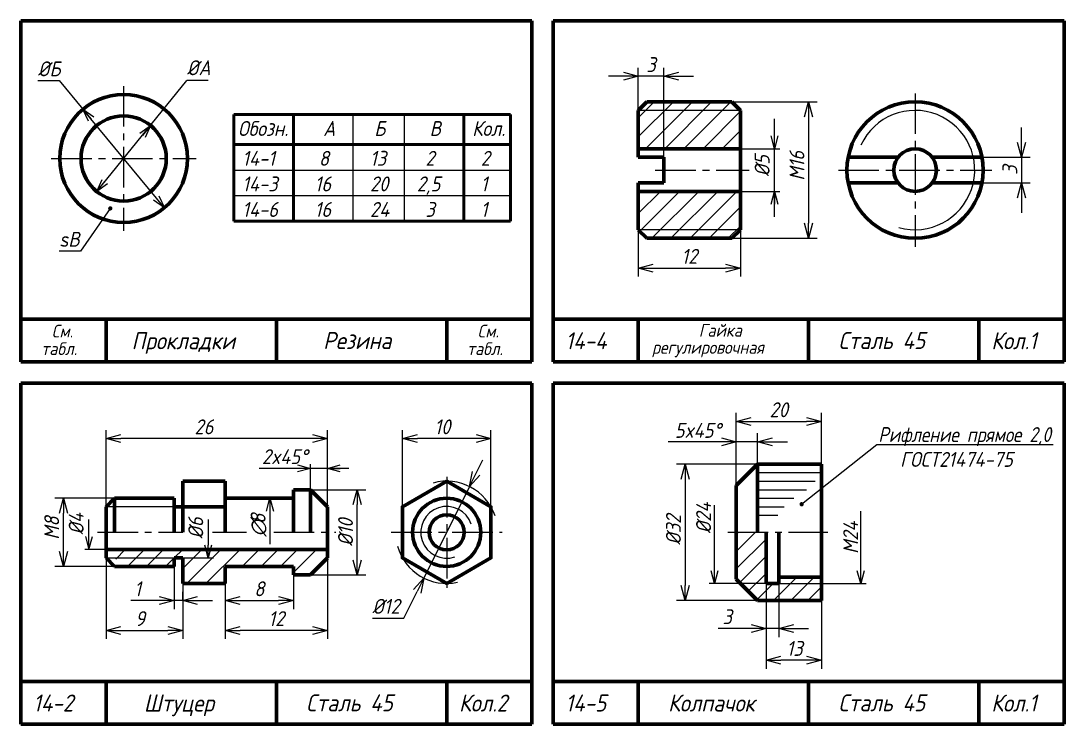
# Model space of a CAD drawing. Header units: millimetres. Extents: x -255 to 513, y 132 to 472.
# Drawn here: x 267.6 to 512.6, y 307 to 472 of the extents above; entities that cross this region are included whole.
import ezdxf

# ---------------------------------------------------------------- set-up
doc = ezdxf.new("R2010")
doc.units = ezdxf.units.MM
doc.header["$LTSCALE"] = 0.5
doc.linetypes.add('CENTER2', pattern=[28.575, 19.05, -3.175, 3.175, -3.175])
doc.layers.get('Defpoints').update_dxf_attribs({"color": 5})
doc.styles.get("Standard").update_dxf_attribs({"font": 'isocpeui.ttf', "width": 0.9})
doc.dimstyles.new('Standart 1', dxfattribs={"dimtxt": 3.5, "dimasz": 3.5, "dimexe": 2, "dimexo": 0, "dimgap": 1, "dimtad": 1, "dimtoh": 1, "dimdec": 0, "dimtxsty": 'Standard', "dimblk": 'OPEN30', "dimcen": 2.5, "dimadec": 0, "dimazin": 0, "dimtfac": 1, "dimtdec": 0, "dimtmove": 0, "dimatfit": 3, "dimldrblk": 'DOTSMALL', "dimfxl": 0, "dimarcsym": 0})

# ---------------------------------------------------------------- blocks, each defined once
blk = doc.blocks.new('_Open30')
at = {"color": 0, "linetype": 'ByBlock', "lineweight": -2}
for p, q in [((-1, 0.268), (0, 0)), ((0, 0), (-1, -0.268)), ((0, 0), (-1, 0))]:
    blk.add_line(p, q, dxfattribs=at)
blk = doc.blocks.new('*D86')
at = {"color": 0, "lineweight": -2}
for p, q in [((434.6, 453), (454.6, 453)), ((452.6, 449.5), (452.6, 424.5)), ((434.6, 421), (454.6, 421))]:
    blk.add_line(p, q, dxfattribs=at)
at = {"layer": 'Defpoints', "color": 0}
for p in [(434.6, 453), (434.6, 421), (452.6, 421)]:
    blk.add_point(p, dxfattribs=at)
at = {"color": 0, "lineweight": -2, "xscale": 3.5, "yscale": 3.5, "zscale": 3.5}
for p, rotation in [((452.6, 453), 90), ((452.6, 421), 270)]:
    blk.add_blockref('_Open30', p, dxfattribs=dict(at, rotation=rotation))
at = {"color": 0, "lineweight": -3, "insert": (449.85, 438), "char_height": 3.5, "attachment_point": 5, "rotation": 90}
blk.add_mtext('M16', dxfattribs=at)
blk = doc.blocks.new('_DotSmall')
at = {"color": 0, "linetype": 'ByBlock', "const_width": 0.5}
blk.add_lwpolyline([(-0.0625, 0, 1), (0.0625, 0, 1)], format="xyb", close=True, dxfattribs=at)
blk = doc.blocks.new('*D87')
at = {"color": 0, "lineweight": -2}
for p, q in [((412.6, 451), (412.6, 461)), ((418.6, 440), (418.6, 461)), ((409.1, 459), (405.6, 459)), ((418.6, 459), (412.6, 459)), ((422.1, 459), (425.6, 459))]:
    blk.add_line(p, q, dxfattribs=at)
at = {"layer": 'Defpoints', "color": 0}
for p in [(412.6, 459), (412.6, 451), (418.6, 440)]:
    blk.add_point(p, dxfattribs=at)
at = {"color": 0, "lineweight": -2, "xscale": 3.5, "yscale": 3.5, "zscale": 3.5}
blk.add_blockref('_Open30', (412.6, 459), dxfattribs=at)
at = {"color": 0, "lineweight": -2, "xscale": 3.5, "yscale": 3.5, "zscale": 3.5, "rotation": 180}
blk.add_blockref('_Open30', (418.6, 459), dxfattribs=at)
at = {"color": 0, "lineweight": -3, "insert": (415.6, 461.75), "char_height": 3.5, "attachment_point": 5}
blk.add_mtext('3', dxfattribs=at)
blk = doc.blocks.new('*D88')
at = {"color": 0, "lineweight": -2}
for p, q in [((412.6, 423), (412.6, 412)), ((436.6, 423), (436.6, 412)), ((416.1, 414), (433.1, 414))]:
    blk.add_line(p, q, dxfattribs=at)
at = {"layer": 'Defpoints', "color": 0}
for p in [(412.6, 423), (436.6, 423), (436.6, 414)]:
    blk.add_point(p, dxfattribs=at)
at = {"color": 0, "lineweight": -2, "xscale": 3.5, "yscale": 3.5, "zscale": 3.5, "rotation": 180}
blk.add_blockref('_Open30', (412.6, 414), dxfattribs=at)
at = {"color": 0, "lineweight": -2, "xscale": 3.5, "yscale": 3.5, "zscale": 3.5}
blk.add_blockref('_Open30', (436.6, 414), dxfattribs=at)
at = {"color": 0, "lineweight": -3, "insert": (424.6, 416.75), "char_height": 3.5, "attachment_point": 5}
blk.add_mtext('12', dxfattribs=at)
blk = doc.blocks.new('*D89')
at = {"color": 0, "lineweight": -2}
for p, q in [((502.6, 443.5), (502.6, 447)), ((493.32, 440), (504.6, 440)), ((502.6, 440), (502.6, 434)), ((493.32, 434), (504.6, 434)), ((502.6, 430.5), (502.6, 427))]:
    blk.add_line(p, q, dxfattribs=at)
at = {"layer": 'Defpoints', "color": 0}
for p in [(493.32, 440), (493.32, 434), (502.6, 434)]:
    blk.add_point(p, dxfattribs=at)
at = {"color": 0, "lineweight": -2, "xscale": 3.5, "yscale": 3.5, "zscale": 3.5}
for p, rotation in [((502.6, 440), 270), ((502.6, 434), 90)]:
    blk.add_blockref('_Open30', p, dxfattribs=dict(at, rotation=rotation))
at = {"color": 0, "lineweight": -3, "insert": (499.85, 437), "char_height": 3.5, "attachment_point": 5, "rotation": 90}
blk.add_mtext('3', dxfattribs=at)
blk = doc.blocks.new('*D90')
at = {"color": 0, "lineweight": -2}
for p, q in [((287.6, 358), (287.6, 376)), ((339.6, 369.25), (339.6, 376)), ((336.1, 374), (291.1, 374))]:
    blk.add_line(p, q, dxfattribs=at)
at = {"layer": 'Defpoints', "color": 0}
for p in [(287.6, 374), (339.6, 369.25), (287.6, 358)]:
    blk.add_point(p, dxfattribs=at)
at = {"color": 0, "lineweight": -2, "xscale": 3.5, "yscale": 3.5, "zscale": 3.5, "rotation": 180}
blk.add_blockref('_Open30', (287.6, 374), dxfattribs=at)
at = {"color": 0, "lineweight": -2, "xscale": 3.5, "yscale": 3.5, "zscale": 3.5}
blk.add_blockref('_Open30', (339.6, 374), dxfattribs=at)
at = {"color": 0, "lineweight": -3, "insert": (310.6, 376.75), "char_height": 3.5, "attachment_point": 5}
blk.add_mtext('26', dxfattribs=at)
blk = doc.blocks.new('*D91')
at = {"color": 0, "lineweight": -2}
for p, q in [((303.6, 344), (303.6, 334)), ((300.1, 336), (293.46, 336)), ((305.6, 336), (303.6, 336)), ((305.6, 336), (305.6, 338)), ((309.1, 336), (312.6, 336))]:
    blk.add_line(p, q, dxfattribs=at)
at = {"layer": 'Defpoints', "color": 0}
for p in [(303.6, 344), (305.6, 336), (305.6, 336)]:
    blk.add_point(p, dxfattribs=at)
at = {"color": 0, "lineweight": -2, "xscale": 3.5, "yscale": 3.5, "zscale": 3.5}
blk.add_blockref('_Open30', (303.6, 336), dxfattribs=at)
at = {"color": 0, "lineweight": -2, "xscale": 3.5, "yscale": 3.5, "zscale": 3.5, "rotation": 180}
blk.add_blockref('_Open30', (305.6, 336), dxfattribs=at)
at = {"color": 0, "lineweight": -3, "insert": (295.03, 338.75), "char_height": 3.5, "attachment_point": 5}
blk.add_mtext('1', dxfattribs=at)
blk = doc.blocks.new('*D92')
at = {"color": 0, "lineweight": -2}
for p, q in [((287.6, 346), (287.6, 327)), ((305.6, 340), (305.6, 327)), ((291.1, 329), (302.1, 329))]:
    blk.add_line(p, q, dxfattribs=at)
at = {"layer": 'Defpoints', "color": 0}
for p in [(287.6, 346), (305.6, 340), (305.6, 329)]:
    blk.add_point(p, dxfattribs=at)
at = {"color": 0, "lineweight": -2, "xscale": 3.5, "yscale": 3.5, "zscale": 3.5, "rotation": 180}
blk.add_blockref('_Open30', (287.6, 329), dxfattribs=at)
at = {"color": 0, "lineweight": -2, "xscale": 3.5, "yscale": 3.5, "zscale": 3.5}
blk.add_blockref('_Open30', (305.6, 329), dxfattribs=at)
at = {"color": 0, "lineweight": -3, "insert": (295.6, 331.75), "char_height": 3.5, "attachment_point": 5}
blk.add_mtext('9', dxfattribs=at)
blk = doc.blocks.new('*D93')
at = {"color": 0, "lineweight": -2}
for p, q in [((289.6, 360), (275.6, 360)), ((277.6, 347.5), (277.6, 356.5)), ((289.6, 344), (275.6, 344))]:
    blk.add_line(p, q, dxfattribs=at)
at = {"layer": 'Defpoints', "color": 0}
for p in [(277.6, 360), (289.6, 360), (289.6, 344)]:
    blk.add_point(p, dxfattribs=at)
at = {"color": 0, "lineweight": -2, "xscale": 3.5, "yscale": 3.5, "zscale": 3.5}
for p, rotation in [((277.6, 360), 90), ((277.6, 344), 270)]:
    blk.add_blockref('_Open30', p, dxfattribs=dict(at, rotation=rotation))
at = {"color": 0, "lineweight": -3, "insert": (274.85, 353), "char_height": 3.5, "attachment_point": 5, "rotation": 90}
blk.add_mtext('M8', dxfattribs=at)
blk = doc.blocks.new('*D94')
at = {"color": 0, "lineweight": -2}
for p, q in [((357.21, 358), (357.21, 376)), ((377.99, 358), (377.99, 376)), ((374.49, 374), (360.71, 374))]:
    blk.add_line(p, q, dxfattribs=at)
at = {"layer": 'Defpoints', "color": 0}
for p in [(357.21, 374), (357.21, 358), (377.99, 358)]:
    blk.add_point(p, dxfattribs=at)
at = {"color": 0, "lineweight": -2, "xscale": 3.5, "yscale": 3.5, "zscale": 3.5, "rotation": 180}
blk.add_blockref('_Open30', (357.21, 374), dxfattribs=at)
at = {"color": 0, "lineweight": -2, "xscale": 3.5, "yscale": 3.5, "zscale": 3.5}
blk.add_blockref('_Open30', (377.99, 374), dxfattribs=at)
at = {"color": 0, "lineweight": -3, "insert": (366.6, 376.75), "char_height": 3.5, "attachment_point": 5}
blk.add_mtext('10', dxfattribs=at)
blk = doc.blocks.new('*D95')
at = {"color": 0, "lineweight": -2}
for p, q in [((331.6, 342), (331.6, 334)), ((315.6, 340), (315.6, 334)), ((319.1, 336), (328.1, 336))]:
    blk.add_line(p, q, dxfattribs=at)
at = {"layer": 'Defpoints', "color": 0}
for p in [(331.6, 342), (315.6, 340), (331.6, 336)]:
    blk.add_point(p, dxfattribs=at)
at = {"color": 0, "lineweight": -2, "xscale": 3.5, "yscale": 3.5, "zscale": 3.5, "rotation": 180}
blk.add_blockref('_Open30', (315.6, 336), dxfattribs=at)
at = {"color": 0, "lineweight": -2, "xscale": 3.5, "yscale": 3.5, "zscale": 3.5}
blk.add_blockref('_Open30', (331.6, 336), dxfattribs=at)
at = {"color": 0, "lineweight": -3, "insert": (323.6, 338.75), "char_height": 3.5, "attachment_point": 5}
blk.add_mtext('8', dxfattribs=at)
blk = doc.blocks.new('*D96')
at = {"color": 0, "lineweight": -2}
for p, q in [((339.6, 346), (339.6, 327)), ((315.6, 336), (315.6, 327)), ((336.1, 329), (319.1, 329))]:
    blk.add_line(p, q, dxfattribs=at)
at = {"layer": 'Defpoints', "color": 0}
for p in [(339.6, 346), (315.6, 336), (315.6, 329)]:
    blk.add_point(p, dxfattribs=at)
at = {"color": 0, "lineweight": -2, "xscale": 3.5, "yscale": 3.5, "zscale": 3.5, "rotation": 180}
blk.add_blockref('_Open30', (315.6, 329), dxfattribs=at)
at = {"color": 0, "lineweight": -2, "xscale": 3.5, "yscale": 3.5, "zscale": 3.5}
blk.add_blockref('_Open30', (339.6, 329), dxfattribs=at)
at = {"color": 0, "lineweight": -3, "insert": (327.6, 331.75), "char_height": 3.5, "attachment_point": 5}
blk.add_mtext('12', dxfattribs=at)
blk = doc.blocks.new('*D97')
at = {"color": 0, "lineweight": -2}
for p, q in [((335.6, 362), (348.6, 362)), ((346.6, 345.5), (346.6, 358.5)), ((335.6, 342), (348.6, 342))]:
    blk.add_line(p, q, dxfattribs=at)
at = {"layer": 'Defpoints', "color": 0}
for p in [(335.6, 362), (346.6, 362), (335.6, 342)]:
    blk.add_point(p, dxfattribs=at)
at = {"color": 0, "lineweight": -2, "xscale": 3.5, "yscale": 3.5, "zscale": 3.5}
for p, rotation in [((346.6, 362), 90), ((346.6, 342), 270)]:
    blk.add_blockref('_Open30', p, dxfattribs=dict(at, rotation=rotation))
at = {"color": 0, "lineweight": -3, "insert": (343.85, 352), "char_height": 3.5, "attachment_point": 5, "rotation": 90}
blk.add_mtext('%%c10', dxfattribs=at)
blk = doc.blocks.new('*D98')
at = {"color": 0, "lineweight": -2}
for p, q in [((374.53, 365.86), (376.1, 368.99)), ((372.97, 362.73), (362.24, 341.27)), ((357.54, 331.88), (360.67, 338.14)), ((350.15, 331.88), (357.54, 331.88))]:
    blk.add_line(p, q, dxfattribs=at)
at = {"layer": 'Defpoints', "color": 0}
for p in [(372.97, 362.73), (362.24, 341.27)]:
    blk.add_point(p, dxfattribs=at)
at = {"color": 0, "lineweight": -2, "xscale": 3.5, "yscale": 3.5, "zscale": 3.5}
for p, rotation in [((372.97, 362.73), 243.4349488229222), ((362.24, 341.27), 63.43494882292214)]:
    blk.add_blockref('_Open30', p, dxfattribs=dict(at, rotation=rotation))
at = {"color": 0, "lineweight": -3, "insert": (353.35, 334.63), "char_height": 3.5, "attachment_point": 5}
blk.add_mtext('%%c12', dxfattribs=at)
blk = doc.blocks.new('*D99')
at = {"color": 0, "lineweight": -2}
for p, q in [((435.6, 363), (435.6, 380)), ((455.6, 368), (455.6, 380)), ((439.1, 378), (452.1, 378))]:
    blk.add_line(p, q, dxfattribs=at)
at = {"layer": 'Defpoints', "color": 0}
for p in [(455.6, 378), (455.6, 368), (435.6, 363)]:
    blk.add_point(p, dxfattribs=at)
at = {"color": 0, "lineweight": -2, "xscale": 3.5, "yscale": 3.5, "zscale": 3.5, "rotation": 180}
blk.add_blockref('_Open30', (435.6, 378), dxfattribs=at)
at = {"color": 0, "lineweight": -2, "xscale": 3.5, "yscale": 3.5, "zscale": 3.5}
blk.add_blockref('_Open30', (455.6, 378), dxfattribs=at)
at = {"color": 0, "lineweight": -3, "insert": (445.6, 380.75), "char_height": 3.5, "attachment_point": 5}
blk.add_mtext('20', dxfattribs=at)
blk = doc.blocks.new('*D100')
at = {"color": 0, "lineweight": -2}
for p, q in [((440.6, 368), (421.6, 368)), ((423.6, 364.5), (423.6, 339.5)), ((440.6, 336), (421.6, 336))]:
    blk.add_line(p, q, dxfattribs=at)
at = {"layer": 'Defpoints', "color": 0}
for p in [(440.6, 368), (423.6, 336), (440.6, 336)]:
    blk.add_point(p, dxfattribs=at)
at = {"color": 0, "lineweight": -2, "xscale": 3.5, "yscale": 3.5, "zscale": 3.5}
for p, rotation in [((423.6, 368), 90), ((423.6, 336), 270)]:
    blk.add_blockref('_Open30', p, dxfattribs=dict(at, rotation=rotation))
at = {"color": 0, "lineweight": -3, "insert": (420.85, 352.6), "char_height": 3.5, "attachment_point": 5, "rotation": 90}
blk.add_mtext('%%c32', dxfattribs=at)
blk = doc.blocks.new('*D101')
at = {"color": 0, "lineweight": -2}
for p, q in [((442.6, 340), (442.6, 320)), ((455.6, 336), (455.6, 320)), ((452.1, 322), (446.1, 322))]:
    blk.add_line(p, q, dxfattribs=at)
at = {"layer": 'Defpoints', "color": 0}
for p in [(442.6, 340), (455.6, 336), (442.6, 322)]:
    blk.add_point(p, dxfattribs=at)
at = {"color": 0, "lineweight": -2, "xscale": 3.5, "yscale": 3.5, "zscale": 3.5, "rotation": 180}
blk.add_blockref('_Open30', (442.6, 322), dxfattribs=at)
at = {"color": 0, "lineweight": -2, "xscale": 3.5, "yscale": 3.5, "zscale": 3.5}
blk.add_blockref('_Open30', (455.6, 322), dxfattribs=at)
at = {"color": 0, "lineweight": -3, "insert": (449.31, 324.75), "char_height": 3.5, "attachment_point": 5}
blk.add_mtext('13', dxfattribs=at)
blk = doc.blocks.new('*D102')
at = {"color": 0, "lineweight": -2}
for p, q in [((435.6, 363), (435.6, 375.24)), ((440.6, 368), (440.6, 375.24)), ((432.1, 373.24), (419.6, 373.24)), ((440.6, 373.24), (435.6, 373.24)), ((444.1, 373.24), (447.6, 373.24))]:
    blk.add_line(p, q, dxfattribs=at)
at = {"layer": 'Defpoints', "color": 0}
for p in [(440.6, 373.24), (440.6, 368), (435.6, 363)]:
    blk.add_point(p, dxfattribs=at)
at = {"color": 0, "lineweight": -2, "xscale": 3.5, "yscale": 3.5, "zscale": 3.5}
blk.add_blockref('_Open30', (435.6, 373.24), dxfattribs=at)
at = {"color": 0, "lineweight": -2, "xscale": 3.5, "yscale": 3.5, "zscale": 3.5, "rotation": 180}
blk.add_blockref('_Open30', (440.6, 373.24), dxfattribs=at)
blk = doc.blocks.new('*D103')
at = {"color": 0, "lineweight": -2}
for p, q in [((442.6, 340), (442.6, 327.44)), ((445.6, 340), (445.6, 327.44)), ((439.1, 329.44), (431.37, 329.44)), ((445.6, 329.44), (442.6, 329.44)), ((449.1, 329.44), (452.6, 329.44))]:
    blk.add_line(p, q, dxfattribs=at)
at = {"layer": 'Defpoints', "color": 0}
for p in [(442.6, 340), (445.6, 340), (445.6, 329.44)]:
    blk.add_point(p, dxfattribs=at)
at = {"color": 0, "lineweight": -2, "xscale": 3.5, "yscale": 3.5, "zscale": 3.5}
blk.add_blockref('_Open30', (442.6, 329.44), dxfattribs=at)
at = {"color": 0, "lineweight": -2, "xscale": 3.5, "yscale": 3.5, "zscale": 3.5, "rotation": 180}
blk.add_blockref('_Open30', (445.6, 329.44), dxfattribs=at)
at = {"color": 0, "lineweight": -3, "insert": (433.49, 332.19), "char_height": 3.5, "attachment_point": 5}
blk.add_mtext('3', dxfattribs=at)

msp = doc.modelspace()

# ---------------------------------------------------------------- hatches: boundary and pattern name
at = {"lineweight": -3}
h = msp.add_hatch(dxfattribs=at)
h.set_pattern_fill('ANSI31', style=0)
h.set_pattern_definition([(45, (362.6025, 287), (-2.245064, 2.245064), [])])
h.paths.add_polyline_path([(436.6, 451), (412.6, 451), (412.6, 442), (436.6, 442)])
h.paths.add_polyline_path([(434.6, 453), (414.6, 453), (412.6, 451), (436.6, 451)])
h.paths.add_polyline_path([(436.6, 432), (412.6, 432), (412.6, 423), (436.6, 423)])
h.paths.add_polyline_path([(436.6, 423), (412.6, 423), (414.6, 421), (434.6, 421)])
at = {"linetype": 'CENTER2', "lineweight": -3}
h = msp.add_hatch(dxfattribs=at)
h.set_pattern_fill('ANSI31', scale=0.9, style=0)
h.set_pattern_definition([(45, (237.6025, 202), (-2.020558, 2.020558), [])])
h.paths.add_polyline_path([(442.6, 352), (435.6, 352), (435.6, 341), (436.6, 340), (442.6, 340)])
h.paths.add_polyline_path([(442.6, 340), (436.6, 340), (440.6, 336), (442.6, 336)])
h.paths.add_polyline_path([(445.6, 340), (442.6, 340), (442.6, 336), (445.6, 336)])
h.paths.add_polyline_path([(455.6, 340), (445.6, 340), (445.6, 336), (455.6, 336)])
h.paths.add_polyline_path([(455.6, 341.5), (445.6, 341.5), (445.6, 340), (455.6, 340)])
at = {"lineweight": -3}
h = msp.add_hatch(dxfattribs=at)
h.set_pattern_fill('ANSI31', style=0)
h.set_pattern_definition([(45, (239.6025, 282), (-2.24506, 2.24506), [])])
h.paths.add_polyline_path([(303.6, 346), (289.6, 346), (291.6, 344), (303.6, 344)])
h.paths.add_polyline_path([(339.6, 348), (289.6, 348), (289.6, 346), (303.6, 346), (305.6, 346), (305.6, 340), (315.6, 340), (315.6, 344), (331.6, 344), (331.6, 342), (335.6, 342), (339.6, 346)])

# ---------------------------------------------------------------- linework, layer by layer
at = {"color": 7, "lineweight": 60}
for p, q in [((387.6, 472), (267.6, 472)), ((267.6, 472), (267.6, 392)), ((387.6, 392), (387.6, 472)), ((512.6, 472), (392.6, 472)), ((392.6, 472), (392.6, 392)), ((512.6, 392), (512.6, 472)), ((412.6, 451), (414.6, 453)), ((412.6, 451), (412.6, 440)), ((434.6, 453), (414.6, 453)), ((434.6, 453), (436.6, 451)), ((436.6, 423), (436.6, 451)), ((412.6, 442), (436.6, 442)), ((412.6, 440), (418.6, 440)), ((418.6, 440), (418.6, 434)), ((473.6, 440), (461.89, 440)), ((493.32, 440), (481.6, 440)), ((418.6, 434), (412.6, 434)), ((412.6, 434), (412.6, 423)), ((461.89, 434), (473.6, 434)), ((481.6, 434), (493.32, 434)), ((412.6, 432), (436.6, 432)), ((412.6, 423), (414.6, 421)), ((434.6, 421), (436.6, 423)), ((414.6, 421), (434.6, 421)), ((387.6, 402), (267.6, 402)), ((287.6, 402), (287.6, 392)), ((327.6, 402), (327.6, 392)), ((367.6, 402), (367.6, 392)), ((512.6, 402), (392.6, 402)), ((412.6, 402), (412.6, 392)), ((452.6, 402), (452.6, 392)), ((492.6, 402), (492.6, 392)), ((267.6, 392), (387.6, 392)), ((392.6, 392), (512.6, 392)), ((387.6, 387), (267.6, 387)), ((267.6, 387), (267.6, 307)), ((387.6, 307), (387.6, 387)), ((512.6, 387), (392.6, 387)), ((392.6, 387), (392.6, 307)), ((512.6, 307), (512.6, 387)), ((435.6, 363), (440.6, 368)), ((440.6, 368), (455.6, 368)), ((440.6, 368), (440.6, 352)), ((455.6, 368), (455.6, 352)), ((305.6, 352), (305.6, 364)), ((305.6, 364), (315.6, 364)), ((315.6, 364), (315.6, 352)), ((435.6, 341), (435.6, 363)), ((331.6, 362), (335.6, 362)), ((331.6, 352), (331.6, 362)), ((335.6, 362), (339.6, 358)), ((335.6, 352), (335.6, 362)), ((287.6, 358), (289.6, 360)), ((287.6, 352), (287.6, 358)), ((289.6, 360), (303.6, 360)), ((289.6, 360), (289.6, 352)), ((303.6, 360), (303.6, 352)), ((303.6, 358), (305.6, 358)), ((315.6, 358), (305.6, 358)), ((315.6, 360), (331.6, 360)), ((339.6, 358), (339.6, 352)), ((287.6, 352), (287.6, 346)), ((339.6, 346), (339.6, 352)), ((442.6, 340), (442.6, 352)), ((445.6, 340), (445.6, 352)), ((455.6, 336), (455.6, 352)), ((287.6, 348), (339.6, 348)), ((287.6, 346), (289.6, 344)), ((303.6, 344), (303.6, 346)), ((303.6, 346), (305.6, 346)), ((305.6, 346), (305.6, 340)), ((335.6, 342), (339.6, 346)), ((289.6, 344), (303.6, 344)), ((315.6, 340), (315.6, 344)), ((315.6, 344), (331.6, 344)), ((331.6, 344), (331.6, 342)), ((331.6, 342), (335.6, 342)), ((435.6, 341), (440.6, 336)), ((445.6, 341.5), (455.6, 341.5)), ((305.6, 340), (315.6, 340)), ((442.6, 340), (445.6, 340)), ((440.6, 336), (455.6, 336)), ((387.6, 317), (267.6, 317)), ((287.6, 317), (287.6, 307)), ((327.6, 317), (327.6, 307)), ((367.6, 317), (367.6, 307)), ((512.6, 317), (392.6, 317)), ((412.6, 317), (412.6, 307)), ((452.6, 317), (452.6, 307)), ((492.6, 317), (492.6, 307)), ((267.6, 307), (387.6, 307)), ((392.6, 307), (512.6, 307))]:
    msp.add_line(p, q, dxfattribs=at)
at = {"color": 7, "lineweight": -3}
for p, q in [((271.6, 458), (276.6, 458)), ((276.6, 458), (282.18, 451.26)), ((285.44, 431.95), (306.6, 458)), ((311.6, 458), (306.6, 458)), ((301.31, 428.16), (282.18, 451.26)), ((436.6, 451), (412.6, 451)), ((444.6, 426), (444.6, 449)), ((436.6, 442), (445.85, 442)), ((317.6, 437), (382.6, 437)), ((436.6, 432), (445.85, 432)), ((317.6, 431), (382.6, 431)), ((288.6, 428), (281.6, 418)), ((436.6, 423), (412.6, 423)), ((281.6, 418), (276.6, 418)), ((450.96, 358.59), (468.62, 372.59)), ((468.62, 372.59), (510.05, 372.59)), ((335.6, 362), (335.6, 368)), ((339.6, 358), (339.6, 369.25)), ((344.6, 367), (323.6, 367)), ((440.6, 366), (455.6, 366)), ((440.6, 364), (454.1, 364)), ((440.6, 362), (452.1, 362)), ((303.6, 358), (287.6, 358)), ((430.5, 343), (430.5, 358.4)), ((440.6, 360), (449.1, 360)), ((440.6, 358), (446.85, 358)), ((326.1, 357), (326.1, 349.26)), ((440.6, 356), (445.35, 356)), ((464.85, 343), (464.85, 357)), ((283.6, 348), (283.6, 355)), ((311.6, 355), (311.6, 349)), ((287.6, 348), (282.6, 348)), ((287.6, 346), (303.6, 346)), ((304.6, 346), (312.85, 346)), ((442.6, 340), (429.25, 340)), ((442.6, 340), (442.6, 328.5)), ((445.6, 340), (455.6, 340)), ((455.6, 340), (466.1, 340))]:
    msp.add_line(p, q, dxfattribs=at)
at = {"color": 7, "linetype": 'CENTER2', "lineweight": -3}
for p, q in [((291.74, 456.71), (291.74, 422.71)), ((477.6, 455), (477.6, 419)), ((274.74, 439.71), (308.74, 439.71)), ((416.6, 437), (438.6, 437)), ((459.6, 437), (495.6, 437)), ((367.6, 365), (367.6, 339)), ((285.6, 352), (305.6, 352)), ((312.6, 352), (320.6, 352)), ((326.98, 352), (341.6, 352)), ((354.6, 352), (380.6, 352)), ((433.6, 352), (457.1, 352))]:
    msp.add_line(p, q, dxfattribs=at)
at = {"color": 7, "lineweight": 50}
for p, q in [((317.6, 450), (382.6, 450)), ((317.6, 425), (317.6, 450)), ((331.6, 450), (331.6, 425)), ((371.6, 450), (371.6, 425)), ((382.6, 450), (382.6, 425)), ((317.6, 443), (382.6, 443)), ((317.6, 425), (382.6, 425))]:
    msp.add_line(p, q, dxfattribs=at)
at = {"color": 7}
for p, q in [((345.6, 450), (345.6, 425)), ((357.6, 450), (357.6, 425))]:
    msp.add_line(p, q, dxfattribs=at)
at = {"color": 7, "lineweight": -3, "const_width": 0.5}
msp.add_lwpolyline([(288.35, 428, 1), (288.85, 428, 1)], format="xyb", close=True, dxfattribs=at)
at = {"color": 7, "lineweight": 60}
msp.add_lwpolyline([(367.6, 364), (357.21, 358), (357.21, 346), (367.6, 340), (377.99, 346), (377.99, 358)], close=True, dxfattribs=at)
at = {"color": 7, "const_width": 0.5}
msp.add_lwpolyline([(450.71, 358.59, 1), (451.21, 358.59, 1)], format="xyb", close=True, dxfattribs=at)
at = {"color": 7, "lineweight": 60}
for centre, radius in [((291.74, 439.71), 15), ((477.6, 437), 16), ((291.74, 439.71), 10), ((477.6, 437), 5), ((367.6, 352), 8), ((367.6, 352), 4.12)]:
    msp.add_circle(centre, radius, dxfattribs=at)
at = {"color": 7, "lineweight": -3}
for centre, radius, start, end in [((477.6, 437), 14, 254.0546, 155.2249), ((367.6, 352), 12, 18.8952, 105.4334), ((367.6, 352), 6.08, 18.4349, 288.4349), ((367.6, 352), 12, 195.6866, 282.216)]:
    msp.add_arc(centre, radius, start, end, dxfattribs=at)

# ---------------------------------------------------------------- block references
at = {"color": 7, "lineweight": -3, "yscale": 3, "zscale": 3}
for p, xscale, rotation in [((282.18, 451.26), 3.000000000000056, 129.6208485460953), ((298.05, 447.47), 2.999999999999972, 50.91276242209531), ((444.6, 442), 3, 270), ((285.44, 431.95), 2.999999999999972, 230.9127624220953), ((444.6, 432), 3, 90), ((301.31, 428.16), 3.000000000000056, 309.6208485460953), ((339.6, 367), 3, 180), ((326.1, 360), 3, 90), ((283.6, 348), -3, 90), ((311.6, 346), 3, 270), ((430.5, 340), 3, 270), ((464.84, 340), 3, 270)]:
    msp.add_blockref('_Open30', p, dxfattribs=dict(at, xscale=xscale, rotation=rotation))
at = {"color": 7, "lineweight": -3, "xscale": 3, "yscale": 3, "zscale": 3}
msp.add_blockref('_Open30', (335.6, 367), dxfattribs=at)

# ---------------------------------------------------------------- texts
at = {"color": 7, "lineweight": -3}
for s, width, p in [('%%cБ', 0.9, (271.6, 459)), ('%%cA', 0.9, (306.6, 459.25)), ('sB', 0.9, (276.6, 419)), ('Рифление прямое 2,0', 0.85, (468.97, 373.19)), ('ГОСТ21474-75', 0.9, (474.08, 367.36))]:
    msp.add_text(s, height=3.5, dxfattribs=dict(at, width=width)).set_placement(p)
at = {"color": 7, "width": 0.9}
for s, height, p in [('Обозн.', 3.5, (318.6, 445)), ('А', 3.5, (338.6, 445)), ('Б', 3.5, (350.6, 445)), ('В', 3.5, (363.6, 445)), ('Кол.', 3.5, (373.6, 445)), ('14-1', 3.5, (319.6, 438)), ('8', 3.5, (337.6, 438)), ('13', 3.5, (349.6, 438)), ('2', 3.5, (362.6, 438)), ('2', 3.5, (375.6, 438)), ('14-3', 3.5, (319.6, 432)), ('16', 3.5, (336.6, 432)), ('20', 3.5, (349.6, 432)), ('2,5', 3.5, (360.6, 432)), ('1', 3.5, (375.6, 432)), ('14-6', 3.5, (319.6, 426)), ('16', 3.5, (336.6, 426)), ('24', 3.5, (349.6, 426)), ('3', 3.5, (362.6, 426)), ('1', 3.5, (375.6, 426)), ('См.', 3, (274.86, 397.72)), ('См.', 3, (374.86, 397.72)), ('Гайка', 3, (426.82, 397.91)), ('Прокладки', 4, (293.6, 394.95)), ('Резина', 4, (338.6, 395)), ('14-4', 4, (395.5, 394.95)), ('Сталь 45', 4, (459.6, 395)), ('Кол.1', 4, (495.5, 394.95)), ('табл.', 3, (272.38, 393.59)), ('табл.', 3, (372.38, 393.59)), ('регулировочная', 3, (415.81, 393.89)), ('14-2', 4, (270.5, 309.95)), ('Штуцер', 4, (296.5, 309.95)), ('Сталь 45', 4, (334.6, 310)), ('Кол.2', 4, (370.5, 309.95)), ('14-5', 4, (395.5, 309.95)), ('Колпачок', 4, (419.6, 309.95)), ('Сталь 45', 4, (459.6, 310)), ('Кол.1', 4, (495.5, 309.95))]:
    msp.add_text(s, height=height, dxfattribs=at).set_placement(p)
at = {"color": 7, "lineweight": -3, "width": 0.9}
for s, p in [('∅', (325.08, 351)), ('8', (325.08, 354))]:
    msp.add_text(s, height=3.5, rotation=90, dxfattribs=at).set_placement(p)
at = {"color": 7, "lineweight": -3, "char_height": 3.5, "attachment_point": 5, "rotation": 90}
for s, insert in [('%%c5', (441.68, 438)), ('%%c24', (427.93, 355.37)), ('%%c4', (280.6, 354)), ('%%c6', (308.68, 353)), ('M24', (462.47, 350.74))]:
    msp.add_mtext(s, dxfattribs=dict(at, insert=insert))
at = {"color": 7, "lineweight": -3, "char_height": 3.5, "attachment_point": 5}
for s, insert in [('5x45%%d', (426.6, 375.92)), ('2x45%%d', (329.6, 369.75))]:
    msp.add_mtext(s, dxfattribs=dict(at, insert=insert))

# ---------------------------------------------------------------- dimensions: what is measured, and where the dimension line sits
at = {"color": 7, "lineweight": -3}
for base, p1, p2, text, picture, middle in [((412.6, 459), (418.6, 440), (412.6, 451), '3', '*D87', (415.6, 459)), ((436.6, 414), (412.6, 423), (436.6, 423), '12', '*D88', (424.6, 414)), ((287.6, 374), (339.6, 369.25), (287.6, 358), '26', '*D90', (310.6, 374)), ((357.21, 374), (377.99, 358), (357.21, 358), '10', '*D94', (366.6, 374)), ((440.6, 373.24), (435.6, 363), (440.6, 368), ' ', '*D102', (420.6, 373.24)), ((305.6, 329), (287.6, 346), (305.6, 340), '9', '*D92', (295.6, 329)), ((315.6, 329), (339.6, 346), (315.6, 336), '12', '*D96', (327.6, 329)), ((305.6, 336), (303.6, 344), (305.6, 336), '1', '*D91', (295.03, 336)), ((331.6, 336), (315.6, 340), (331.6, 342), '8', '*D95', (323.6, 336))]:
    dim = msp.add_linear_dim(base=base, p1=p1, p2=p2, text=text, dimstyle='Standart 1', dxfattribs=at)
    dim.commit()
    dim.dimension.update_dxf_attribs({"geometry": picture, "text_midpoint": middle, "dimtype": 160})
for base, p1, p2, text, picture, middle in [((452.6, 421), (434.6, 453), (434.6, 421), 'M16', '*D86', (452.6, 438)), ((502.6, 434), (493.32, 440), (493.32, 434), '3', '*D89', (502.6, 437)), ((423.6, 336), (440.6, 368), (440.6, 336), '%%c32', '*D100', (423.6, 352.6)), ((346.6, 362), (335.6, 342), (335.6, 362), '%%c10', '*D97', (346.6, 352)), ((277.6, 360), (289.6, 344), (289.6, 360), 'M8', '*D93', (277.6, 353))]:
    dim = msp.add_linear_dim(base=base, p1=p1, p2=p2, angle=90, text=text, dimstyle='Standart 1', dxfattribs=at)
    dim.commit()
    dim.dimension.update_dxf_attribs({"geometry": picture, "text_midpoint": middle, "dimtype": 160})
dim = msp.add_linear_dim(base=(455.6, 378), p1=(435.6, 363), p2=(455.6, 368), dimstyle='Standart 1', dxfattribs=at)
dim.commit()
dim.dimension.update_dxf_attribs({"geometry": '*D99', "text_midpoint": (445.6, 380.75)})
dim = msp.add_diameter_dim_2p(p1=(372.97, 362.73), p2=(362.24, 341.27), text='%%c12', dimstyle='Standart 1', dxfattribs=at)
dim.commit()
dim.dimension.update_dxf_attribs({"geometry": '*D98', "text_midpoint": (353.35, 334.63)})
for base, p1, p2, picture, middle in [((445.6, 329.44), (442.6, 340), (445.6, 340), '*D103', (433.49, 329.44)), ((442.6, 322), (455.6, 336), (442.6, 340), '*D101', (449.31, 322))]:
    dim = msp.add_linear_dim(base=base, p1=p1, p2=p2, dimstyle='Standart 1', dxfattribs=at)
    dim.commit()
    dim.dimension.update_dxf_attribs({"geometry": picture, "text_midpoint": middle, "dimtype": 160})

doc.saveas('drawing.dxf')
